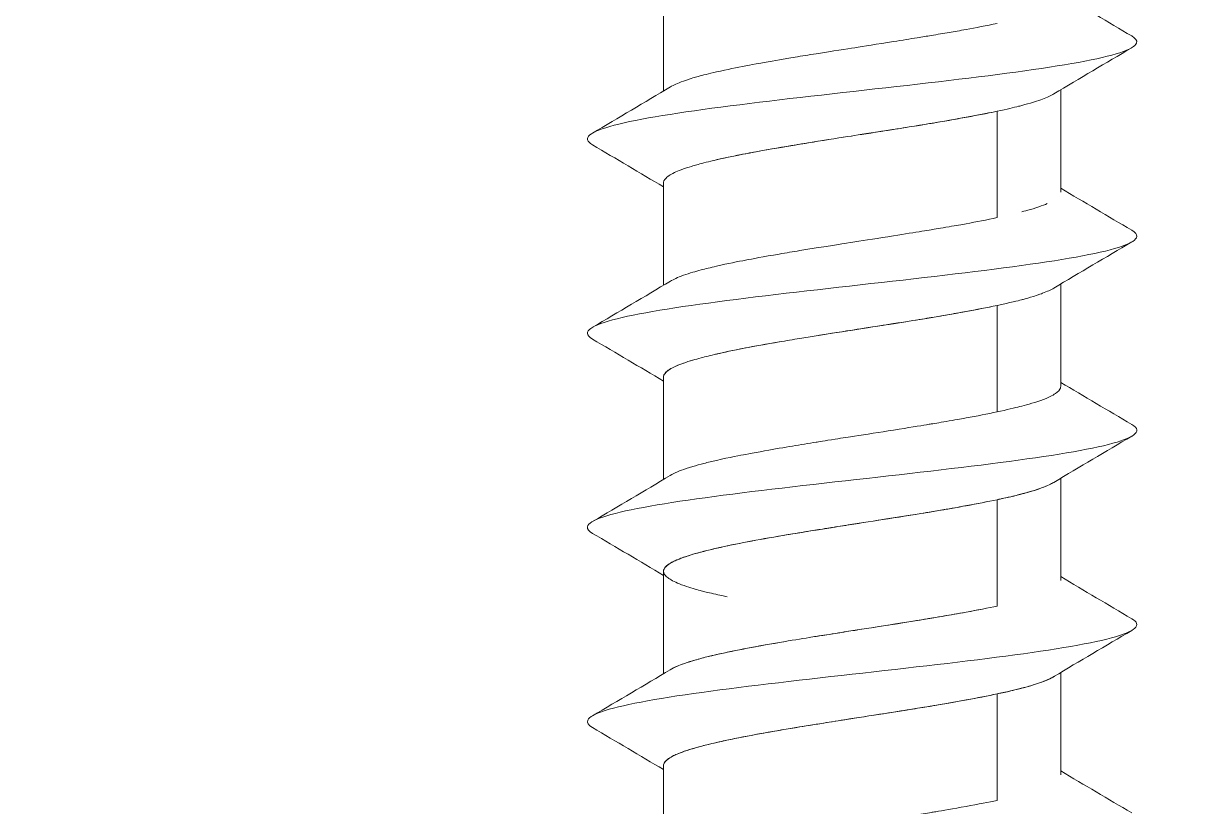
# Model space of a CAD drawing. Header units: inches. Extents: x 10 to 190, y 5 to 37.
# Drawn here: x 61.18 to 61.848, y 7.435 to 7.883 of the extents above; entities that cross this region are included whole.
import ezdxf

# ---------------------------------------------------------------- set-up
doc = ezdxf.new("R2010")
doc.units = ezdxf.units.IN
doc.header["$MEASUREMENT"] = 0

msp = doc.modelspace()

# ---------------------------------------------------------------- linework, layer by layer
at = {"color": 0, "linetype": 'Continuous', "lineweight": 0, "extrusion": (-1, 6.12323e-17, 0)}
for p, q in [((61.54599, 7.84424), (61.54599, 7.90272)), ((61.5823, 7.85647), (61.5823, 7.85646)), ((61.5823, 7.85646), (61.5823, 7.85647)), ((61.77299, 7.78645), (61.77299, 7.84492)), ((61.73668, 7.77189), (61.73668, 7.83269)), ((61.73668, 7.83269), (61.73668, 7.77189)), ((61.54599, 7.73324), (61.54599, 7.79172)), ((61.5823, 7.74547), (61.5823, 7.74547)), ((61.5823, 7.74547), (61.5823, 7.74547)), ((61.77299, 7.67545), (61.77299, 7.73393)), ((61.73668, 7.66089), (61.73668, 7.7217)), ((61.73668, 7.7217), (61.73668, 7.66089)), ((61.54599, 7.62224), (61.54599, 7.68072)), ((61.77299, 7.56444), (61.77299, 7.62293)), ((61.73668, 7.54989), (61.73668, 7.6107)), ((61.73668, 7.6107), (61.73668, 7.54989)), ((61.54599, 7.51124), (61.54599, 7.56972)), ((61.5823, 7.52347), (61.5823, 7.52347)), ((61.5823, 7.52347), (61.5823, 7.52347)), ((61.77299, 7.45344), (61.77299, 7.51193)), ((61.73668, 7.43888), (61.73668, 7.4997)), ((61.73668, 7.4997), (61.73668, 7.43888)), ((61.54599, 7.39949), (61.54599, 7.45872))]:
    msp.add_line(p, q, dxfattribs=at)
msp.add_circle((60.22425, 12.95665), 6.76088)
at = {"color": 0, "linetype": 'Continuous', "lineweight": 0}
for points in [[(61.77299, 7.89974), (61.78649, 7.89168), (61.80003, 7.88368), (61.81358, 7.87571)], [(61.81361, 7.86896), (61.79876, 7.86022), (61.78391, 7.85146), (61.76912, 7.84261)], [(61.5054, 7.82021), (61.52026, 7.82895), (61.5351, 7.83772), (61.54989, 7.84656)], [(61.54989, 7.84656), (61.54989, 7.84656), (61.54989, 7.84656), (61.54989, 7.84656)], [(61.54599, 7.78943), (61.53248, 7.79749), (61.51894, 7.80549), (61.50537, 7.81346)], [(61.77299, 7.78874), (61.7865, 7.78068), (61.80004, 7.77268), (61.81359, 7.76471)], [(61.8136, 7.75796), (61.79875, 7.74922), (61.78391, 7.74045), (61.76911, 7.73161)], [(61.50539, 7.7092), (61.52024, 7.71794), (61.53509, 7.72671), (61.54988, 7.73556)], [(61.54988, 7.73556), (61.54988, 7.73556), (61.54988, 7.73556), (61.54988, 7.73556)], [(61.54599, 7.67843), (61.53249, 7.68649), (61.51894, 7.69449), (61.50539, 7.70246)], [(61.77299, 7.67774), (61.7865, 7.66968), (61.80004, 7.66168), (61.8136, 7.6537)], [(61.81359, 7.64696), (61.79874, 7.63822), (61.78389, 7.62945), (61.7691, 7.6206)], [(61.50538, 7.5982), (61.52023, 7.60694), (61.53508, 7.61571), (61.54987, 7.62456)], [(61.54987, 7.62456), (61.54987, 7.62456), (61.54987, 7.62456), (61.54987, 7.62456)], [(61.54599, 7.56743), (61.53249, 7.57549), (61.51895, 7.58348), (61.5054, 7.59146)], [(61.77299, 7.56674), (61.7865, 7.55868), (61.80005, 7.55068), (61.81361, 7.5427)], [(61.77299, 7.56444), (61.77299, 7.56444), (61.77299, 7.56445), (61.77299, 7.56445)], [(61.81358, 7.53595), (61.79872, 7.52721), (61.78388, 7.51845), (61.76909, 7.5096)], [(61.50537, 7.4872), (61.52023, 7.49594), (61.53507, 7.50471), (61.54986, 7.51355)], [(61.54599, 7.45643), (61.5325, 7.46449), (61.51896, 7.47248), (61.50541, 7.48045)], [(61.77299, 7.45574), (61.78651, 7.44768), (61.80006, 7.43968), (61.81362, 7.4317)]]:
    msp.add_open_spline(points, degree=3, dxfattribs=at)
for points, knots in [([(61.54989, 7.84656), (61.55084, 7.84713), (61.55192, 7.84768), (61.5531, 7.84821), (61.5541, 7.84866), (61.55549, 7.84924), (61.55747, 7.84995), (61.55985, 7.8508), (61.56178, 7.85138), (61.56282, 7.85169), (61.56366, 7.85194), (61.56466, 7.85223), (61.56585, 7.85256), (61.56838, 7.85325), (61.57175, 7.85412), (61.57632, 7.85515), (61.58229, 7.85651), (61.58804, 7.85766), (61.59294, 7.8586), (61.59479, 7.85896), (61.60073, 7.86012), (61.61218, 7.86209), (61.61501, 7.86258), (61.61801, 7.86309), (61.62118, 7.86361), (61.62496, 7.86424), (61.62898, 7.86489), (61.63323, 7.86556), (61.64319, 7.86715), (61.65066, 7.8683), (61.65524, 7.86901), (61.66043, 7.86982), (61.66793, 7.87098), (61.6775, 7.8725), (61.68246, 7.87329), (61.68697, 7.87401), (61.69103, 7.87467), (61.69389, 7.87513), (61.69653, 7.87557), (61.69895, 7.87597), (61.70266, 7.87658), (61.70608, 7.87715), (61.70924, 7.8777), (61.71216, 7.8782), (61.71544, 7.87877), (61.71901, 7.87942), (61.72441, 7.88041), (61.73047, 7.88157), (61.73668, 7.88289)], [0.3443405, 0.3443405, 0.3443405, 0.3443405, 0.375, 0.375, 0.375, 0.40625, 0.40625, 0.40625, 0.4375, 0.4375, 0.4375, 0.4575375, 0.4575375, 0.4575375, 0.5, 0.5, 0.5, 0.5625, 0.5625, 0.5625, 0.625, 0.625, 0.625, 0.6534866, 0.6534866, 0.6534866, 0.6875, 0.6875, 0.6875, 0.75, 0.75, 0.75, 0.8125, 0.8125, 0.8125, 0.8491694, 0.8491694, 0.8491694, 0.875, 0.875, 0.875, 0.90625, 0.90625, 0.90625, 0.9375, 0.9375, 0.9375, 1, 1, 1, 1]), ([(61.50537, 7.81346), (61.50372, 7.81444), (61.50276, 7.81541), (61.50172, 7.82007), (61.51146, 7.82376), (61.54848, 7.83113), (61.57566, 7.83481), (61.63733, 7.84218), (61.67165, 7.84587), (61.73458, 7.85324), (61.76302, 7.85693), (61.80336, 7.8643), (61.81515, 7.86798), (61.81683, 7.87302), (61.81587, 7.87436), (61.81358, 7.87571)], [0.25851394, 0.25851394, 0.25851394, 0.25851394, 0.25950767, 0.25950767, 0.26326651, 0.26326651, 0.26702535, 0.26702535, 0.2707842, 0.2707842, 0.27454304, 0.27454304, 0.27830189, 0.27830189, 0.2796758, 0.2796758, 0.2796758, 0.2796758]), ([(61.81358, 7.87571), (61.81587, 7.87436), (61.81683, 7.87302), (61.81515, 7.86798), (61.80336, 7.8643), (61.76302, 7.85693), (61.73458, 7.85324), (61.67165, 7.84587), (61.63733, 7.84218), (61.57566, 7.83481), (61.54848, 7.83113), (61.51146, 7.82376), (61.50172, 7.82007), (61.50276, 7.81541), (61.50372, 7.81444), (61.50537, 7.81346)], [-0.2796758, -0.2796758, -0.2796758, -0.2796758, -0.27830189, -0.27830189, -0.27454304, -0.27454304, -0.2707842, -0.2707842, -0.26702535, -0.26702535, -0.26326651, -0.26326651, -0.25950767, -0.25950767, -0.25851394, -0.25851394, -0.25851394, -0.25851394]), ([(61.76912, 7.84261), (61.76741, 7.84159), (61.7652, 7.8406), (61.76264, 7.83964), (61.76155, 7.83923), (61.75993, 7.83865), (61.75751, 7.83789), (61.75495, 7.8371), (61.7528, 7.83651), (61.75139, 7.83614), (61.75072, 7.83596), (61.7499, 7.83575), (61.74892, 7.8355), (61.74623, 7.83482), (61.74233, 7.83388), (61.73668, 7.83269)], [0.8210069, 0.8210069, 0.8210069, 0.8210069, 0.875, 0.875, 0.875, 0.90625, 0.90625, 0.90625, 0.9375, 0.9375, 0.9375, 0.954172, 0.954172, 0.954172, 1, 1, 1, 1]), ([(61.73668, 7.83269), (61.73044, 7.83138), (61.72435, 7.83022), (61.71891, 7.82923), (61.71619, 7.82873), (61.71297, 7.82815), (61.70919, 7.82749), (61.70583, 7.82691), (61.70242, 7.82632), (61.69895, 7.82575), (61.69663, 7.82536), (61.694, 7.82492), (61.69103, 7.82444), (61.68708, 7.8238), (61.68255, 7.82308), (61.67741, 7.82228), (61.66789, 7.82079), (61.6604, 7.81963), (61.65518, 7.81882), (61.65063, 7.81811), (61.64317, 7.81695), (61.63319, 7.81534), (61.62896, 7.81466), (61.62496, 7.81401), (61.62118, 7.81339), (61.61799, 7.81286), (61.61496, 7.81235), (61.6121, 7.81186), (61.60078, 7.80994), (61.59485, 7.80879), (61.59295, 7.80843), (61.58804, 7.80748), (61.58226, 7.80632), (61.57625, 7.80494), (61.57172, 7.80389), (61.56837, 7.80302), (61.56585, 7.80233), (61.56467, 7.802), (61.56366, 7.80171), (61.56282, 7.80146), (61.56179, 7.80116), (61.55984, 7.80058), (61.55743, 7.79973), (61.55546, 7.79903), (61.55408, 7.79846), (61.55307, 7.79801), (61.55068, 7.79695), (61.54867, 7.79579), (61.54741, 7.79453), (61.54613, 7.79326), (61.54595, 7.79233), (61.54599, 7.79172)], [0, 0, 0, 0, 0.0625, 0.0625, 0.0625, 0.09375, 0.09375, 0.09375, 0.125, 0.125, 0.125, 0.1518353, 0.1518353, 0.1518353, 0.1875, 0.1875, 0.1875, 0.25, 0.25, 0.25, 0.3125, 0.3125, 0.3125, 0.3463783, 0.3463783, 0.3463783, 0.375, 0.375, 0.375, 0.4375, 0.4375, 0.4375, 0.5, 0.5, 0.5, 0.542455, 0.542455, 0.542455, 0.5625, 0.5625, 0.5625, 0.59375, 0.59375, 0.59375, 0.625, 0.625, 0.625, 0.6875, 0.6875, 0.6875, 0.7291232, 0.7291232, 0.7291232, 0.7291232]), ([(61.73668, 7.83269), (61.72882, 7.83104), (61.71664, 7.82872), (61.70098, 7.82609), (61.69315, 7.82477), (61.68594, 7.82361), (61.67677, 7.82218), (61.66761, 7.82074), (61.66013, 7.81959), (61.65523, 7.81883), (61.65033, 7.81807), (61.6429, 7.81691), (61.63415, 7.8155), (61.6254, 7.81409), (61.61833, 7.81293), (61.61063, 7.81161), (61.59552, 7.80902), (61.58395, 7.80675), (61.57485, 7.80461)], [0, 0, 0, 0, 0.125, 0.125, 0.125, 0.1875, 0.1875, 0.1875, 0.25, 0.25, 0.25, 0.3125, 0.3125, 0.3125, 0.375, 0.375, 0.375, 0.497558, 0.497558, 0.497558, 0.497558]), ([(61.75076, 7.7752), (61.75077, 7.7752), (61.75078, 7.77521), (61.75079, 7.77521), (61.75151, 7.7754), (61.75602, 7.77655), (61.76052, 7.77807), (61.76238, 7.7787), (61.76397, 7.77931), (61.76529, 7.77988)], [0.06155038, 0.06155038, 0.06155038, 0.06155038, 0.0625, 0.0625, 0.0625, 0.125, 0.125, 0.125, 0.15096023, 0.15096023, 0.15096023, 0.15096023]), ([(61.54988, 7.73556), (61.55085, 7.73614), (61.55194, 7.73669), (61.55306, 7.73719), (61.55418, 7.73769), (61.5556, 7.73828), (61.55746, 7.73894), (61.5591, 7.73953), (61.56089, 7.74011), (61.56283, 7.74069), (61.56412, 7.74108), (61.56565, 7.74151), (61.56746, 7.74199), (61.56985, 7.74263), (61.57274, 7.74334), (61.57626, 7.74414), (61.58284, 7.74564), (61.58872, 7.74679), (61.59293, 7.7476), (61.59664, 7.74831), (61.60281, 7.74948), (61.61216, 7.75109), (61.61612, 7.75177), (61.62001, 7.75242), (61.62381, 7.75305), (61.627, 7.75357), (61.63012, 7.75407), (61.63316, 7.75455), (61.64542, 7.7565), (61.65298, 7.75766), (61.65527, 7.75801), (61.6613, 7.75895), (61.66875, 7.76011), (61.67741, 7.76148), (61.68402, 7.76253), (61.68943, 7.76341), (61.69369, 7.7641), (61.69571, 7.76443), (61.69747, 7.76472), (61.69898, 7.76497), (61.70084, 7.76528), (61.70431, 7.76585), (61.70918, 7.76669), (61.71326, 7.76739), (61.71648, 7.76797), (61.71895, 7.76841), (61.72482, 7.76948), (61.73083, 7.77064), (61.73668, 7.77189)], [0.3433021, 0.3433021, 0.3433021, 0.3433021, 0.375, 0.375, 0.375, 0.40625, 0.40625, 0.40625, 0.4375, 0.4375, 0.4375, 0.4643785, 0.4643785, 0.4643785, 0.5, 0.5, 0.5, 0.5625, 0.5625, 0.5625, 0.625, 0.625, 0.625, 0.6589784, 0.6589784, 0.6589784, 0.6875, 0.6875, 0.6875, 0.75, 0.75, 0.75, 0.8125, 0.8125, 0.8125, 0.8549372, 0.8549372, 0.8549372, 0.875, 0.875, 0.875, 0.90625, 0.90625, 0.90625, 0.9375, 0.9375, 0.9375, 1, 1, 1, 1]), ([(61.50539, 7.70246), (61.50348, 7.70358), (61.5025, 7.7047), (61.50247, 7.70951), (61.51302, 7.71319), (61.55135, 7.72056), (61.57905, 7.72425), (61.64123, 7.73162), (61.67557, 7.7353), (61.73803, 7.74267), (61.766, 7.74636), (61.80506, 7.75373), (61.81605, 7.75742), (61.81662, 7.7623), (61.81563, 7.7635), (61.81359, 7.76471)], [0.2207772, 0.2207772, 0.2207772, 0.2207772, 0.22191922, 0.22191922, 0.22567807, 0.22567807, 0.22943691, 0.22943691, 0.23319575, 0.23319575, 0.2369546, 0.2369546, 0.24071344, 0.24071344, 0.2419384, 0.2419384, 0.2419384, 0.2419384]), ([(61.81359, 7.76471), (61.81563, 7.7635), (61.81662, 7.7623), (61.81605, 7.75742), (61.80506, 7.75373), (61.766, 7.74636), (61.73803, 7.74267), (61.67557, 7.7353), (61.64123, 7.73162), (61.57905, 7.72425), (61.55135, 7.72056), (61.51302, 7.71319), (61.50247, 7.70951), (61.5025, 7.7047), (61.50348, 7.70358), (61.50539, 7.70246)], [-0.2419384, -0.2419384, -0.2419384, -0.2419384, -0.24071344, -0.24071344, -0.2369546, -0.2369546, -0.23319575, -0.23319575, -0.22943691, -0.22943691, -0.22567807, -0.22567807, -0.22191922, -0.22191922, -0.2207772, -0.2207772, -0.2207772, -0.2207772]), ([(61.76911, 7.73161), (61.76749, 7.73064), (61.76534, 7.72965), (61.76266, 7.72864), (61.76213, 7.72844), (61.76062, 7.72786), (61.75751, 7.72689), (61.75518, 7.72617), (61.75309, 7.72559), (61.75146, 7.72516), (61.75124, 7.7251), (61.75096, 7.72502), (61.75061, 7.72493), (61.74855, 7.7244), (61.74436, 7.72332), (61.73668, 7.7217)], [0.821688, 0.821688, 0.821688, 0.821688, 0.875, 0.875, 0.875, 0.90625, 0.90625, 0.90625, 0.9375, 0.9375, 0.9375, 0.9465102, 0.9465102, 0.9465102, 1, 1, 1, 1]), ([(61.73668, 7.7217), (61.73085, 7.72047), (61.72486, 7.71932), (61.71902, 7.71825), (61.71654, 7.71779), (61.71331, 7.71721), (61.70922, 7.71649), (61.70431, 7.71564), (61.70082, 7.71505), (61.69897, 7.71475), (61.69746, 7.71449), (61.6957, 7.7142), (61.69369, 7.71388), (61.68945, 7.71318), (61.68407, 7.71232), (61.6775, 7.7113), (61.66878, 7.70993), (61.6613, 7.70878), (61.65526, 7.70783), (61.65293, 7.70747), (61.64539, 7.70631), (61.6332, 7.70434), (61.63015, 7.70385), (61.62702, 7.70334), (61.62381, 7.70282), (61.62002, 7.7022), (61.61614, 7.70155), (61.6122, 7.70088), (61.60281, 7.69929), (61.59663, 7.69813), (61.59293, 7.69742), (61.58872, 7.69661), (61.58286, 7.69546), (61.57633, 7.69395), (61.57287, 7.69315), (61.56995, 7.69243), (61.56746, 7.69176), (61.56571, 7.6913), (61.56418, 7.69087), (61.56282, 7.69047), (61.56077, 7.68986), (61.55901, 7.68929), (61.55748, 7.68875), (61.55605, 7.68825), (61.55455, 7.68767), (61.55309, 7.68702), (61.55087, 7.68603), (61.54877, 7.68487), (61.54743, 7.68354), (61.54621, 7.68234), (61.54599, 7.6814), (61.54599, 7.68072)], [0, 0, 0, 0, 0.0625, 0.0625, 0.0625, 0.09375, 0.09375, 0.09375, 0.125, 0.125, 0.125, 0.1450576, 0.1450576, 0.1450576, 0.1875, 0.1875, 0.1875, 0.25, 0.25, 0.25, 0.3125, 0.3125, 0.3125, 0.3411117, 0.3411117, 0.3411117, 0.375, 0.375, 0.375, 0.4375, 0.4375, 0.4375, 0.5, 0.5, 0.5, 0.5367286, 0.5367286, 0.5367286, 0.5625, 0.5625, 0.5625, 0.59375, 0.59375, 0.59375, 0.625, 0.625, 0.625, 0.6875, 0.6875, 0.6875, 0.7328947, 0.7328947, 0.7328947, 0.7328947]), ([(61.73668, 7.7217), (61.73073, 7.72044), (61.72473, 7.71929), (61.7187, 7.71819), (61.71267, 7.71708), (61.70591, 7.71591), (61.70069, 7.71503), (61.69547, 7.71415), (61.6884, 7.713), (61.6785, 7.71145), (61.66859, 7.7099), (61.6611, 7.70874), (61.65673, 7.70806), (61.65237, 7.70738), (61.6449, 7.70622), (61.63572, 7.70475), (61.63534, 7.70469), (61.63496, 7.70463), (61.63459, 7.70457)], [0, 0, 0, 0, 0.0625, 0.0625, 0.0625, 0.125, 0.125, 0.125, 0.1875, 0.1875, 0.1875, 0.25, 0.25, 0.25, 0.3125, 0.3125, 0.3125, 0.3150861, 0.3150861, 0.3150861, 0.3150861]), ([(61.61226, 7.70089), (61.61223, 7.70089), (61.6122, 7.70088), (61.61216, 7.70088), (61.59758, 7.6984), (61.58554, 7.6961), (61.57563, 7.69379)], [0.3747084, 0.3747084, 0.3747084, 0.3747084, 0.375, 0.375, 0.375, 0.4994209, 0.4994209, 0.4994209, 0.4994209]), ([(61.56265, 7.69041), (61.56261, 7.6904), (61.56257, 7.69039), (61.56253, 7.69038), (61.55897, 7.68932), (61.55574, 7.68817), (61.55354, 7.68722), (61.55133, 7.68627), (61.54898, 7.68511), (61.54737, 7.68349), (61.54626, 7.68237), (61.54596, 7.68147), (61.54599, 7.68072)], [0.5617735, 0.5617735, 0.5617735, 0.5617735, 0.5625, 0.5625, 0.5625, 0.625, 0.625, 0.625, 0.6875, 0.6875, 0.6875, 0.7308377, 0.7308377, 0.7308377, 0.7308377]), ([(61.73668, 7.66089), (61.74211, 7.66205), (61.74693, 7.66321), (61.74973, 7.66393), (61.75253, 7.66465), (61.75696, 7.66581), (61.76159, 7.66745), (61.76622, 7.66908), (61.76836, 7.67024), (61.76997, 7.67134), (61.77159, 7.67244), (61.77253, 7.67361), (61.77283, 7.67449), (61.77293, 7.67478), (61.773, 7.6751), (61.77299, 7.67545)], [0, 0, 0, 0, 0.0625, 0.0625, 0.0625, 0.125, 0.125, 0.125, 0.1875, 0.1875, 0.1875, 0.25, 0.25, 0.25, 0.2704448, 0.2704448, 0.2704448, 0.2704448]), ([(61.54987, 7.62456), (61.5509, 7.62518), (61.55203, 7.62573), (61.55309, 7.6262), (61.55437, 7.62677), (61.55698, 7.62793), (61.56281, 7.62968), (61.56476, 7.63026), (61.56686, 7.63084), (61.56911, 7.63142), (61.57136, 7.632), (61.57375, 7.63258), (61.57628, 7.63315), (61.58388, 7.63488), (61.58996, 7.63603), (61.59296, 7.6366), (61.59755, 7.63749), (61.60381, 7.63864), (61.61212, 7.64008), (61.61742, 7.64099), (61.62225, 7.64179), (61.62647, 7.64248), (61.62893, 7.64288), (61.63118, 7.64324), (61.63321, 7.64357), (61.63439, 7.64375), (61.63799, 7.64433), (61.64412, 7.64528), (61.64842, 7.64595), (61.65212, 7.64653), (61.65518, 7.647), (61.66183, 7.64803), (61.66931, 7.6492), (61.67744, 7.65049), (61.68624, 7.65188), (61.69247, 7.6529), (61.69634, 7.65354), (61.69737, 7.65371), (61.69823, 7.65385), (61.69893, 7.65397), (61.70139, 7.65437), (61.70487, 7.65495), (61.70921, 7.6557), (61.71391, 7.65651), (61.71709, 7.65708), (61.71894, 7.65741), (61.72518, 7.65855), (61.73115, 7.65971), (61.73668, 7.66089)], [0.3416968, 0.3416968, 0.3416968, 0.3416968, 0.375, 0.375, 0.375, 0.4375, 0.4375, 0.4375, 0.4687768, 0.4687768, 0.4687768, 0.5, 0.5, 0.5, 0.5625, 0.5625, 0.5625, 0.625, 0.625, 0.625, 0.664489, 0.664489, 0.664489, 0.6875, 0.6875, 0.6875, 0.71875, 0.71875, 0.71875, 0.75, 0.75, 0.75, 0.8125, 0.8125, 0.8125, 0.8618717, 0.8618717, 0.8618717, 0.875, 0.875, 0.875, 0.90625, 0.90625, 0.90625, 0.9375, 0.9375, 0.9375, 1, 1, 1, 1]), ([(61.5054, 7.59146), (61.50325, 7.59272), (61.50227, 7.59399), (61.50332, 7.59894), (61.51466, 7.60262), (61.55429, 7.61), (61.58247, 7.61368), (61.64515, 7.62105), (61.67948, 7.62474), (61.74144, 7.63211), (61.76891, 7.63579), (61.80667, 7.64317), (61.81686, 7.64685), (61.81637, 7.65159), (61.8154, 7.65265), (61.8136, 7.6537)], [0.18304002, 0.18304002, 0.18304002, 0.18304002, 0.18433078, 0.18433078, 0.18808962, 0.18808962, 0.19184847, 0.19184847, 0.19560731, 0.19560731, 0.19936616, 0.19936616, 0.203125, 0.203125, 0.2042014, 0.2042014, 0.2042014, 0.2042014]), ([(61.8136, 7.6537), (61.8154, 7.65265), (61.81637, 7.65159), (61.81686, 7.64685), (61.80667, 7.64317), (61.76891, 7.63579), (61.74144, 7.63211), (61.67948, 7.62474), (61.64515, 7.62105), (61.58247, 7.61368), (61.55429, 7.61), (61.51466, 7.60262), (61.50332, 7.59894), (61.50227, 7.59399), (61.50325, 7.59272), (61.5054, 7.59146)], [-0.2042014, -0.2042014, -0.2042014, -0.2042014, -0.203125, -0.203125, -0.19936616, -0.19936616, -0.19560731, -0.19560731, -0.19184847, -0.19184847, -0.18808962, -0.18808962, -0.18433078, -0.18433078, -0.18304002, -0.18304002, -0.18304002, -0.18304002]), ([(61.7691, 7.6206), (61.76775, 7.61977), (61.76575, 7.61876), (61.76204, 7.61741), (61.75728, 7.61567), (61.75278, 7.61451), (61.75208, 7.61432), (61.75138, 7.61413), (61.7475, 7.61298), (61.73668, 7.6107)], [0.826369, 0.826369, 0.826369, 0.826369, 0.875, 0.875, 0.875, 0.9375, 0.9375, 0.9375, 1, 1, 1, 1]), ([(61.7691, 7.6206), (61.76755, 7.61968), (61.76545, 7.61869), (61.76264, 7.61763), (61.75826, 7.61599), (61.75422, 7.6149), (61.75224, 7.61437), (61.75192, 7.61428), (61.75164, 7.6142), (61.75143, 7.61415), (61.74979, 7.61371), (61.74753, 7.61314), (61.74444, 7.61242), (61.74039, 7.61147), (61.73763, 7.6109), (61.73668, 7.6107)], [0.8222952, 0.8222952, 0.8222952, 0.8222952, 0.875, 0.875, 0.875, 0.9286913, 0.9286913, 0.9286913, 0.9375, 0.9375, 0.9375, 0.96875, 0.96875, 0.96875, 1, 1, 1, 1]), ([(61.73668, 7.6107), (61.73115, 7.60953), (61.72518, 7.60837), (61.71892, 7.60723), (61.71708, 7.60689), (61.7139, 7.60631), (61.70918, 7.60548), (61.70488, 7.60473), (61.70143, 7.60415), (61.69898, 7.60375), (61.69827, 7.60363), (61.69739, 7.60348), (61.69634, 7.60331), (61.69246, 7.60267), (61.68621, 7.60166), (61.6774, 7.60028), (61.66931, 7.59902), (61.66187, 7.59787), (61.65524, 7.59683), (61.65216, 7.59635), (61.64842, 7.59576), (61.64408, 7.59508), (61.63798, 7.59411), (61.63438, 7.59353), (61.63316, 7.59333), (61.63115, 7.59301), (61.62891, 7.59265), (61.62647, 7.59225), (61.62225, 7.59157), (61.61743, 7.59077), (61.61213, 7.58987), (61.6038, 7.58846), (61.59753, 7.58731), (61.59293, 7.58642), (61.58997, 7.58585), (61.58387, 7.58469), (61.57624, 7.58293), (61.57373, 7.58235), (61.57135, 7.58177), (61.56911, 7.5812), (61.56687, 7.58062), (61.56477, 7.58004), (61.56283, 7.57947), (61.55696, 7.57774), (61.55434, 7.57658), (61.55306, 7.57601), (61.55109, 7.57513), (61.54887, 7.57397), (61.54742, 7.57254), (61.5465, 7.57162), (61.54613, 7.57083), (61.54602, 7.57014), (61.54596, 7.56974), (61.54599, 7.56938), (61.54607, 7.56905), (61.54612, 7.56887), (61.5462, 7.56829), (61.54704, 7.56734), (61.54763, 7.56666), (61.54838, 7.56608), (61.54909, 7.5656), (61.55063, 7.56457), (61.55292, 7.56342), (61.55634, 7.56213), (61.56004, 7.56074), (61.56361, 7.55972), (61.56595, 7.55908), (61.56659, 7.55891), (61.56714, 7.55876), (61.56759, 7.55864), (61.56912, 7.55823), (61.57136, 7.55766), (61.57454, 7.55692), (61.578, 7.55611), (61.5807, 7.55554), (61.5823, 7.5552)], [0, 0, 0, 0, 0.0625, 0.0625, 0.0625, 0.09375, 0.09375, 0.09375, 0.125, 0.125, 0.125, 0.138317, 0.138317, 0.138317, 0.1875, 0.1875, 0.1875, 0.25, 0.25, 0.25, 0.28125, 0.28125, 0.28125, 0.3125, 0.3125, 0.3125, 0.335438, 0.335438, 0.335438, 0.375, 0.375, 0.375, 0.4375, 0.4375, 0.4375, 0.5, 0.5, 0.5, 0.531205, 0.531205, 0.531205, 0.5625, 0.5625, 0.5625, 0.625, 0.625, 0.625, 0.6875, 0.6875, 0.6875, 0.726953, 0.726953, 0.726953, 0.75, 0.75, 0.75, 0.78125, 0.78125, 0.78125, 0.8125, 0.8125, 0.8125, 0.875, 0.875, 0.875, 0.924056, 0.924056, 0.924056, 0.9375, 0.9375, 0.9375, 0.96875, 0.96875, 0.96875, 1, 1, 1, 1]), ([(61.73668, 7.6107), (61.72579, 7.6084), (61.71275, 7.60608), (61.70238, 7.60432), (61.69719, 7.60344), (61.69014, 7.60228), (61.67965, 7.60064), (61.66917, 7.59899), (61.66169, 7.59784), (61.65475, 7.59675), (61.64781, 7.59567), (61.64042, 7.5945), (61.63467, 7.59358), (61.62892, 7.59265), (61.62176, 7.5915), (61.6144, 7.59026), (61.59967, 7.58778), (61.58729, 7.58546), (61.57657, 7.583), (61.57122, 7.58177), (61.5666, 7.58062), (61.56174, 7.57914), (61.55688, 7.57767), (61.55414, 7.57651), (61.55261, 7.5758), (61.55108, 7.5751), (61.54883, 7.57394), (61.5474, 7.57251), (61.54634, 7.57145), (61.54598, 7.57054), (61.54599, 7.56972)], [0, 0, 0, 0, 0.125, 0.125, 0.125, 0.1875, 0.1875, 0.1875, 0.25, 0.25, 0.25, 0.3125, 0.3125, 0.3125, 0.375, 0.375, 0.375, 0.5, 0.5, 0.5, 0.5625, 0.5625, 0.5625, 0.625, 0.625, 0.625, 0.6875, 0.6875, 0.6875, 0.7341287, 0.7341287, 0.7341287, 0.7341287]), ([(61.54986, 7.51355), (61.55099, 7.51424), (61.55217, 7.51479), (61.55308, 7.5152), (61.55489, 7.516), (61.55776, 7.51717), (61.56282, 7.51868), (61.56546, 7.51947), (61.56818, 7.5202), (61.57083, 7.52086), (61.5727, 7.52132), (61.57454, 7.52176), (61.57631, 7.52216), (61.57898, 7.52277), (61.58166, 7.52334), (61.58427, 7.52388), (61.5867, 7.52438), (61.58956, 7.52496), (61.59293, 7.5256), (61.5981, 7.52659), (61.60446, 7.52775), (61.6122, 7.52909), (61.61917, 7.53029), (61.62492, 7.53123), (61.62914, 7.53191), (61.63069, 7.53216), (61.63204, 7.53238), (61.63318, 7.53256), (61.63549, 7.53293), (61.63914, 7.53351), (61.64419, 7.5343), (61.64893, 7.53504), (61.65264, 7.53561), (61.65527, 7.53602), (61.66237, 7.53712), (61.66982, 7.53827), (61.67747, 7.53949), (61.69072, 7.54159), (61.69763, 7.54275), (61.69896, 7.54297), (61.69973, 7.5431), (61.70225, 7.54351), (61.70658, 7.54425), (61.70983, 7.5448), (61.71405, 7.54553), (61.71902, 7.54643), (61.72559, 7.54763), (61.73148, 7.54878), (61.73668, 7.54989)], [0.3393971, 0.3393971, 0.3393971, 0.3393971, 0.375, 0.375, 0.375, 0.4375, 0.4375, 0.4375, 0.47412, 0.47412, 0.47412, 0.5, 0.5, 0.5, 0.53125, 0.53125, 0.53125, 0.5625, 0.5625, 0.5625, 0.625, 0.625, 0.625, 0.6706974, 0.6706974, 0.6706974, 0.6875, 0.6875, 0.6875, 0.71875, 0.71875, 0.71875, 0.75, 0.75, 0.75, 0.8125, 0.8125, 0.8125, 0.8748086, 0.8748086, 0.8748086, 0.9106309, 0.9106309, 0.9106309, 0.9375, 0.9375, 0.9375, 1, 1, 1, 1]), ([(61.63405, 7.5327), (61.63428, 7.53274), (61.63451, 7.53277), (61.63474, 7.53281), (61.64044, 7.53372), (61.64784, 7.53487), (61.65418, 7.53585), (61.66053, 7.53683), (61.66804, 7.53799), (61.67964, 7.53983), (61.69124, 7.54168), (61.69817, 7.54284), (61.69943, 7.54305), (61.70069, 7.54326), (61.70777, 7.54441), (61.7168, 7.54603), (61.72584, 7.54765), (61.7316, 7.5488), (61.73668, 7.54989)], [0.6850074, 0.6850074, 0.6850074, 0.6850074, 0.6875, 0.6875, 0.6875, 0.75, 0.75, 0.75, 0.8125, 0.8125, 0.8125, 0.875, 0.875, 0.875, 0.9375, 0.9375, 0.9375, 1, 1, 1, 1]), ([(61.50541, 7.48045), (61.50301, 7.48186), (61.50207, 7.48327), (61.50426, 7.48837), (61.5164, 7.49206), (61.5573, 7.49943), (61.58595, 7.50311), (61.64907, 7.51049), (61.68338, 7.51417), (61.7448, 7.52154), (61.77175, 7.52523), (61.80819, 7.5326), (61.81757, 7.53628), (61.8161, 7.54088), (61.81516, 7.54179), (61.81361, 7.5427)], [0.14530247, 0.14530247, 0.14530247, 0.14530247, 0.14674233, 0.14674233, 0.15050118, 0.15050118, 0.15426002, 0.15426002, 0.15801887, 0.15801887, 0.16177771, 0.16177771, 0.16553656, 0.16553656, 0.16646489, 0.16646489, 0.16646489, 0.16646489]), ([(61.81361, 7.5427), (61.81516, 7.54179), (61.8161, 7.54088), (61.81757, 7.53628), (61.80819, 7.5326), (61.77175, 7.52523), (61.7448, 7.52154), (61.68338, 7.51417), (61.64907, 7.51049), (61.58595, 7.50311), (61.5573, 7.49943), (61.5164, 7.49206), (61.50426, 7.48837), (61.50207, 7.48327), (61.50301, 7.48186), (61.50541, 7.48045)], [-0.16646489, -0.16646489, -0.16646489, -0.16646489, -0.16553656, -0.16553656, -0.16177771, -0.16177771, -0.15801887, -0.15801887, -0.15426002, -0.15426002, -0.15050118, -0.15050118, -0.14674233, -0.14674233, -0.14530247, -0.14530247, -0.14530247, -0.14530247]), ([(61.54986, 7.51355), (61.55103, 7.51426), (61.55227, 7.51484), (61.55329, 7.51529), (61.555, 7.51604), (61.55792, 7.5172), (61.56261, 7.51861), (61.56729, 7.52003), (61.5719, 7.52119), (61.57807, 7.52256), (61.59, 7.52521), (61.60258, 7.52745), (61.61455, 7.52949)], [0.3379392, 0.3379392, 0.3379392, 0.3379392, 0.375, 0.375, 0.375, 0.4375, 0.4375, 0.4375, 0.5, 0.5, 0.5, 0.6208762, 0.6208762, 0.6208762, 0.6208762]), ([(61.76948, 7.50983), (61.76736, 7.50846), (61.76434, 7.5072), (61.76094, 7.50601), (61.75795, 7.50497), (61.75396, 7.5038), (61.75048, 7.5029), (61.74699, 7.50199), (61.74212, 7.50085), (61.73668, 7.4997)], [0.8039518, 0.8039518, 0.8039518, 0.8039518, 0.875, 0.875, 0.875, 0.9375, 0.9375, 0.9375, 1, 1, 1, 1]), ([(61.76909, 7.5096), (61.76764, 7.50873), (61.7656, 7.50774), (61.76266, 7.50664), (61.75945, 7.50543), (61.75627, 7.50448), (61.75382, 7.5038), (61.75291, 7.50355), (61.75211, 7.50333), (61.75142, 7.50315), (61.75003, 7.50278), (61.74781, 7.50221), (61.74448, 7.50143), (61.74129, 7.50068), (61.73861, 7.50011), (61.73668, 7.4997)], [0.8228833, 0.8228833, 0.8228833, 0.8228833, 0.875, 0.875, 0.875, 0.9206056, 0.9206056, 0.9206056, 0.9375, 0.9375, 0.9375, 0.96875, 0.96875, 0.96875, 1, 1, 1, 1]), ([(61.73668, 7.4997), (61.73136, 7.49858), (61.72557, 7.49742), (61.7162, 7.49573), (61.70683, 7.49403), (61.69973, 7.49287), (61.69845, 7.49266), (61.69716, 7.49244), (61.6902, 7.4913), (61.67994, 7.48968), (61.66968, 7.48807), (61.66216, 7.48691), (61.65499, 7.48579), (61.64781, 7.48467), (61.64046, 7.48351), (61.6353, 7.48268), (61.63013, 7.48185), (61.62295, 7.48069), (61.61603, 7.47953), (61.60219, 7.47722), (61.58944, 7.47491), (61.57777, 7.47227), (61.57194, 7.47096), (61.56729, 7.4698), (61.56248, 7.46837), (61.55767, 7.46694), (61.55481, 7.46579), (61.5531, 7.46503), (61.55139, 7.46427), (61.54909, 7.4631), (61.54759, 7.46169), (61.54644, 7.46062), (61.54594, 7.45969), (61.54599, 7.45872)], [0, 0, 0, 0, 0.0625, 0.0625, 0.0625, 0.125, 0.125, 0.125, 0.1875, 0.1875, 0.1875, 0.25, 0.25, 0.25, 0.3125, 0.3125, 0.3125, 0.375, 0.375, 0.375, 0.5, 0.5, 0.5, 0.5625, 0.5625, 0.5625, 0.625, 0.625, 0.625, 0.6875, 0.6875, 0.6875, 0.7352373, 0.7352373, 0.7352373, 0.7352373]), ([(61.73668, 7.4997), (61.73147, 7.4986), (61.72557, 7.49744), (61.71897, 7.49623), (61.70754, 7.49413), (61.70032, 7.49297), (61.69896, 7.49274), (61.69818, 7.49261), (61.69571, 7.4922), (61.69115, 7.49147), (61.68774, 7.49092), (61.6832, 7.49019), (61.67748, 7.4893), (61.6698, 7.48809), (61.66232, 7.48694), (61.6552, 7.48582), (61.65259, 7.48541), (61.64889, 7.48483), (61.64416, 7.48409), (61.63916, 7.48329), (61.63553, 7.48271), (61.63323, 7.48234), (61.63208, 7.48216), (61.63072, 7.48194), (61.62914, 7.48169), (61.62491, 7.481), (61.61913, 7.48007), (61.61215, 7.47888), (61.60444, 7.47757), (61.5981, 7.47642), (61.59295, 7.47542), (61.59034, 7.47492), (61.5874, 7.47434), (61.58423, 7.47368), (61.58145, 7.47309), (61.5788, 7.47251), (61.5763, 7.47194), (61.57461, 7.47155), (61.57277, 7.47111), (61.57083, 7.47063), (61.56826, 7.46999), (61.56553, 7.46927), (61.56281, 7.46847), (61.55777, 7.46698), (61.5549, 7.46583), (61.55309, 7.46503), (61.5515, 7.46431), (61.54905, 7.46315), (61.54742, 7.46153), (61.54673, 7.46085), (61.54632, 7.4602), (61.54612, 7.45957), (61.54603, 7.45928), (61.54599, 7.459), (61.54599, 7.45872)], [0, 0, 0, 0, 0.0625, 0.0625, 0.0625, 0.1245645, 0.1245645, 0.1245645, 0.1605407, 0.1605407, 0.1605407, 0.1875, 0.1875, 0.1875, 0.25, 0.25, 0.25, 0.28125, 0.28125, 0.28125, 0.3125, 0.3125, 0.3125, 0.3294389, 0.3294389, 0.3294389, 0.375, 0.375, 0.375, 0.4375, 0.4375, 0.4375, 0.46875, 0.46875, 0.46875, 0.5, 0.5, 0.5, 0.526891, 0.526891, 0.526891, 0.5625, 0.5625, 0.5625, 0.625, 0.625, 0.625, 0.6875, 0.6875, 0.6875, 0.7215099, 0.7215099, 0.7215099, 0.7373822, 0.7373822, 0.7373822, 0.7373822]), ([(61.55054, 7.40222), (61.5516, 7.4029), (61.55258, 7.40334), (61.55301, 7.40355), (61.55509, 7.40457), (61.5581, 7.40583), (61.56273, 7.40734), (61.56657, 7.40859), (61.57007, 7.40955), (61.57259, 7.41021), (61.57416, 7.41062), (61.57536, 7.41092), (61.5761, 7.4111), (61.58025, 7.41212), (61.58566, 7.4133), (61.59279, 7.41467), (61.59341, 7.41479), (61.59917, 7.41593), (61.61196, 7.41809), (61.61607, 7.41878), (61.62007, 7.41944), (61.62388, 7.42006), (61.62581, 7.42038), (61.62784, 7.42071), (61.62997, 7.42105), (61.63064, 7.42116), (61.63126, 7.42126), (61.63184, 7.42135), (61.634, 7.4217), (61.63545, 7.42192), (61.63614, 7.42203), (61.63837, 7.42239), (61.64149, 7.42288), (61.64554, 7.42351), (61.65011, 7.42422), (61.65331, 7.42472), (61.65511, 7.42499), (61.66266, 7.42616), (61.67011, 7.42732), (61.67732, 7.42846), (61.67953, 7.42881), (61.6832, 7.42939), (61.68822, 7.43021), (61.69292, 7.43097), (61.69646, 7.43155), (61.69892, 7.43196), (61.69964, 7.43208), (61.70052, 7.43223), (61.70156, 7.4324), (61.70538, 7.43304), (61.71137, 7.43405), (61.71889, 7.43541), (61.72593, 7.43669), (61.7318, 7.43785), (61.73668, 7.43888)], [0.3421887, 0.3421887, 0.3421887, 0.3421887, 0.375, 0.375, 0.375, 0.4375, 0.4375, 0.4375, 0.4759842, 0.4759842, 0.4759842, 0.5, 0.5, 0.5, 0.5625, 0.5625, 0.5625, 0.625, 0.625, 0.625, 0.6607143, 0.6607143, 0.6607143, 0.6785714, 0.6785714, 0.6785714, 0.6822968, 0.6822968, 0.6822968, 0.6964286, 0.6964286, 0.6964286, 0.7232143, 0.7232143, 0.7232143, 0.75, 0.75, 0.75, 0.8125, 0.8125, 0.8125, 0.84375, 0.84375, 0.84375, 0.875, 0.875, 0.875, 0.8883651, 0.8883651, 0.8883651, 0.9375, 0.9375, 0.9375, 1, 1, 1, 1])]:
    msp.add_open_spline(points, degree=3, knots=knots, dxfattribs=at)

doc.saveas('drawing.dxf')
